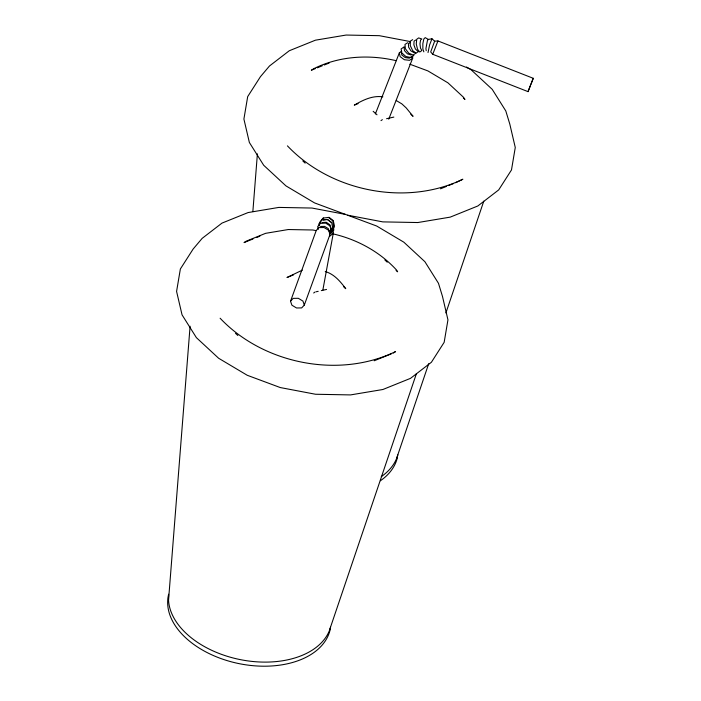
<?xml version="1.0" encoding="UTF-8"?>
<svg xmlns="http://www.w3.org/2000/svg" width="701" height="701" viewBox="0 0 701 701"><rect width="100%" height="100%" fill="white"/><g stroke="black" fill="none" stroke-linecap="round" stroke-linejoin="round"><path stroke-width="1.05" d="M168.582 599.635L190.085 326.219M252.859 211.588L257.398 153.852M428.013 52.566L429.617 44.846L431.982 38.783L434.638 41.184L437.959 40.947L533.259 78.302L530.894 84.357M322.846 290.1L333.308 233.126L332.747 230.068M329.479 630.234L416.455 373.537M396.792 457.867L428.705 363.67M445.897 312.953L483.778 201.169M290.521 301.22L316.256 230.454L318.902 227.597L324.046 227.536L328.655 230.305L330.048 234.292L304.313 305.058L301.667 307.914L296.532 307.976L291.914 305.207L290.521 301.22L293.176 298.363L298.311 298.302L302.928 301.071L304.313 305.058M437.959 40.947L432.736 54.284L528.037 91.638L533.259 78.302M528.037 91.638L530.403 85.583M375.359 113.93L399.351 52.82L401.708 51.12M388.74 119.179L412.723 58.06L412.337 56.168M434.638 41.184L430.703 51.953L432.736 54.284M319.726 222.401L323.03 218.099L329.111 217.345L333.404 220.719L334.026 226.16L330.609 230.48M330.224 230.533L333.518 226.23L332.782 220.806L328.427 217.441M329.549 231.663L332.642 227.711L331.696 222.629L327.262 219.404L321.943 219.921L318.85 223.873L319.227 225.906M322.513 219.448L323.652 218.011M431.982 38.783L428.337 39.431L427.444 40.527L425.928 48.483L426.199 50.691M329.347 232.951L331.459 230.48L330.224 226.064L325.676 223.111L320.471 223.356L317.667 226.651L318.403 229.297M330.688 231.496L334.132 227.501L333.536 222.375M330.46 233.521L333.825 230.147L333.431 227.448M329.496 233.985L332.151 231.532M330.005 236.079L333.308 233.126M412.723 58.06L409.586 60.321L404.363 59.725L400.122 56.615L399.351 52.82M421.678 50.665L419.768 52.032L417.533 49.254L416.271 43.979L416.727 39.282L418.637 37.915L421.871 39.011L420.547 40.08L419.978 43.856L420.486 48.132L421.783 50.402M411.837 56.387L409.34 58.157L405.204 57.578L401.848 55.002L401.244 51.918M380.993 120.625L382.378 119.652M313.671 292.992L315.064 292.019M404.179 46.862L401.121 48.93L401.813 52.917L405.835 56.483L410.83 57.552L413.888 55.484M415.781 39.992L414.063 41.131L413.888 44.838L415.369 48.956L417.63 51.068M393.296 353.059L395.557 351.595C338.679 379.048 263.313 363.872 220.114 318.228M412.67 39.65L410.295 41.149L410.304 45.705L412.705 50.656L416.087 53.101L418.462 51.602M407.737 42.7L404.968 44.435L405.38 48.755L408.718 53.127L413.038 54.985L415.807 53.241M409.805 42.743L408.429 43.602L408.604 47.16L410.926 50.91L414.028 52.654M315.319 68.619L311.358 70.223L313.627 68.759C339.012 56.054 368.796 54.231 396.196 60.689M317.299 67.822L322.241 65.824M324.221 65.027L329.172 63.029M358.08 103.617L354.294 105.141C362.952 100.05 372.511 95.336 382.869 96.826M252.947 238.997L244.044 242.59L246.305 241.126L265.618 233.328L288.295 229.534L312.795 229.998L316.011 230.611M256.908 237.394L259.869 236.202M440.5 188.814L446.528 186.378M448.544 185.563L453.573 183.531M455.58 182.724L462.87 179.228C405.993 206.681 330.627 191.496 287.428 145.861M302.333 270.13L286.981 277.508L293.605 274.836M374.185 360.77L391.281 353.874M386.549 118.714L393.848 117.076M316.107 291.782L318.193 291.318M321.321 290.617L326.526 289.443M323.275 220.018L327.569 219.536L331.074 222.182M322.039 222.567L326.254 222.252L329.838 224.732L330.706 228.561M320.515 226.476L324.633 226.388L328.313 228.64L329.391 231.917M410.611 41.631L379.311 35.681L346.136 35.05L315.432 40.185L289.285 50.744L269.491 65.99L260.457 76.663L247.69 96.607L243.904 119.056L249.363 142.478L263.699 165.27L285.938 185.879L314.547 202.904L376.7 226.037L403.82 242.169L424.894 261.701L438.475 283.3L442.489 296.444L447.948 319.866L444.162 342.316L431.395 362.268L410.497 378.356L382.912 389.493L350.518 394.917L315.511 394.251L280.277 387.557L247.234 375.272L218.616 358.246L196.385 337.637L182.05 314.845L176.582 291.423L180.367 268.982L193.143 249.03L202.168 238.358L221.972 223.111L248.11 212.561L278.823 207.417L311.998 208.048L345.383 214.392M347.6 215.181L382.825 221.884L417.831 222.541L450.235 217.126L477.819 205.989L498.709 189.892L511.485 169.949L515.27 147.499L509.802 124.077L505.789 110.933L492.207 89.334L471.133 69.802L466.463 67.016M332.099 233.67C356.345 239.059 379.223 251.317 396.179 269.631L397.633 271.795L396.039 270.323M411.215 55.037L407.456 53.846L404.486 50.656L404.03 47.326M409.796 64.185L427.899 70.915L447.93 82.832L463.492 97.255L464.947 99.428L463.352 97.947M325.238 271.541C334.219 274.082 340.379 281.522 345.759 288.689L343.472 286.569M428.337 39.431L425.218 37.626L423.833 38.958L422.852 43.681L422.861 49.017L423.833 51.848M396.249 100.55L401.866 103.888L406.221 107.928L413.073 116.322L410.786 114.202M373.16 111.319L376.998 114.789M302.832 160.967L305.163 163.123M384.875 259.975L387.267 262.192M235.518 333.334L237.841 335.49M397.879 454.879A82.683 52.373 11.6 0 1 381.256 476.645M397.555 456.912A82.683 52.373 11.6 0 1 380.424 480.737M330.565 627.255A82.683 52.373 11.6 0 1 240.671 659.694A82.683 52.373 11.6 0 1 168.617 595.377M330.241 629.279A82.683 52.373 11.6 0 1 237.367 663.277A82.683 52.373 11.6 0 1 168.652 594.229"/></g></svg>
